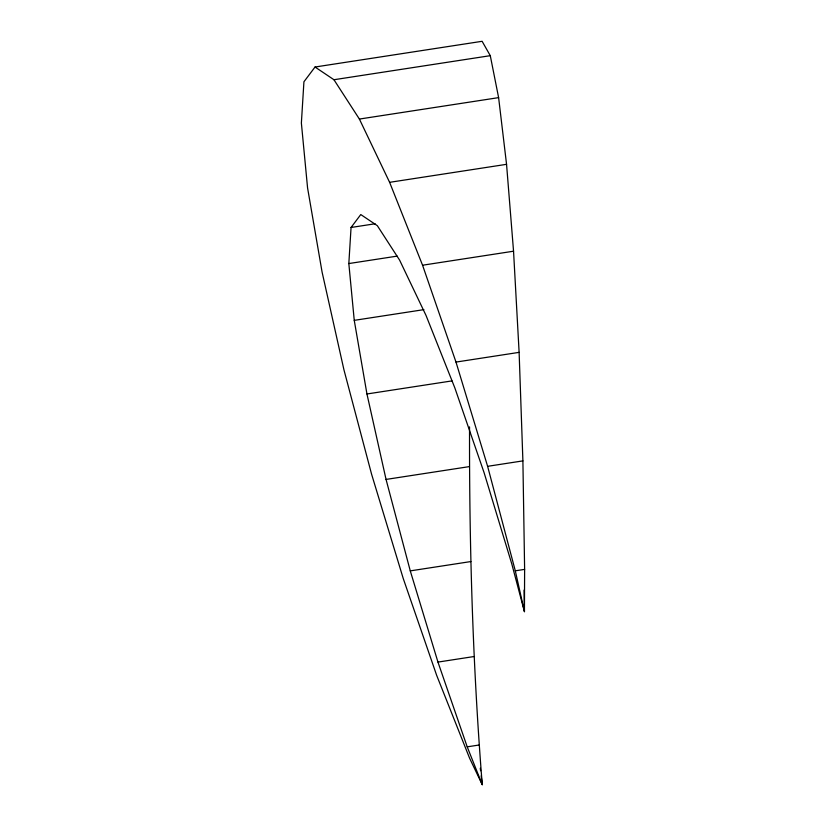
<?xml version="1.0" encoding="UTF-8"?>
<svg xmlns="http://www.w3.org/2000/svg" width="826" height="826" viewBox="0 0 826 826"><rect width="100%" height="100%" fill="white"/><g stroke="black" fill="none" stroke-linecap="round" stroke-linejoin="round"><path stroke-width="1.24" d="M481.197 775.82L482.25 784.7L467.206 746.838L437.956 662.091L410.274 570.88L386.052 479.431L366.95 393.981L354.251 320.354L348.83 263.556L351.06 227.47L360.776 214.554L377.327 225.674L399.588 260.087L426.03 315.449L454.868 387.972L484.108 472.73L511.79 563.931L524.438 611.663L524.624 569.382L522.899 460.887L519.12 352.361L513.545 251.207L506.555 164.322L498.615 97.633L490.283 55.672L482.116 41.3L315.036 67.02L303.927 81.784L301.376 123.033L307.571 187.936L322.088 272.084L343.926 369.749L371.597 474.248L403.233 578.489L436.665 675.348L469.612 758.237L482.25 784.7C472.751 665.694 469.24 546.234 469.54 426.877M315.036 67.02L333.952 79.73L490.283 55.672M333.952 79.73L359.393 119.058L498.615 97.633M359.393 119.058L389.614 182.329L506.555 164.322M351.06 227.47L375.107 223.774M348.83 263.556L397.161 256.122M389.614 182.329L422.561 265.218L513.545 251.207M354.251 320.354L423.903 309.636M422.561 265.218L455.993 362.077L519.12 352.361M366.95 393.981L451.987 380.9M386.052 479.431L469.364 466.607M455.993 362.077L487.619 466.318L522.899 460.887M410.274 570.88L470.872 561.556M487.619 466.318L515.3 570.818L524.624 569.382M437.956 662.091L474.176 656.515M467.206 746.838L479.059 745.021M515.3 570.818L524.438 611.663L524.087 590.063M480.288 768.221L480.587 770.751"/></g></svg>
